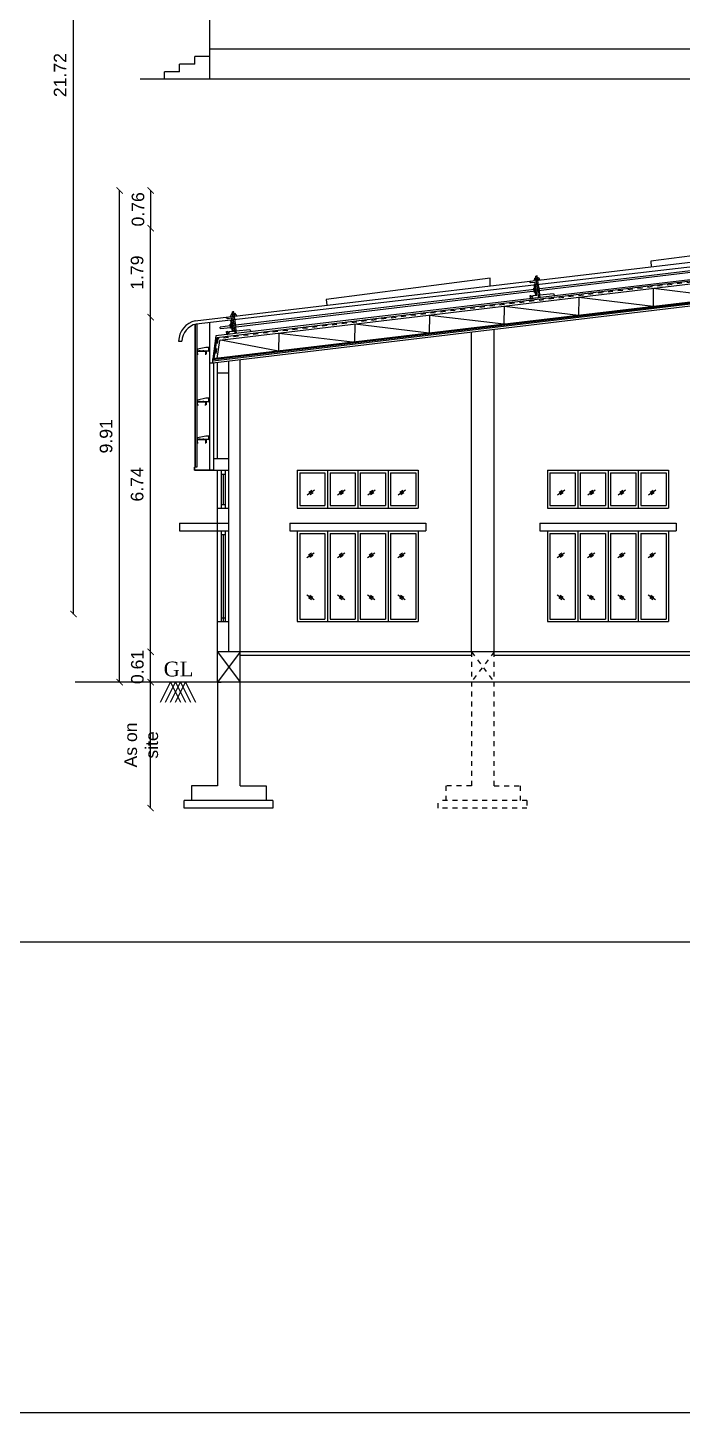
# Model space of a CAD drawing. Header units: metres. Extents: x 2267204 to 2267561, y 3771 to 3959.
# Drawn here: x 2267446.93 to 2267460.12, y 3876.13 to 3904.03 of the extents above; entities that cross this region are included whole.
import ezdxf

# ---------------------------------------------------------------- set-up
doc = ezdxf.new("R2010")
doc.units = ezdxf.units.M
doc.header["$LTSCALE"] = 3.5
doc.header["$MEASUREMENT"] = 0
doc.linetypes.add('CENTER', pattern=[2, 1.25, -0.25, 0.25, -0.25])
doc.linetypes.add('HIDDEN', pattern=[0.375, 0.25, -0.125])
doc.layers.get('0').update_dxf_attribs({"linetype": 'CONTINUOUS'})
doc.styles.add('cent', font='arial.ttf', dxfattribs={"height": 9})
doc.styles.get("Standard").update_dxf_attribs({"font": 'times.ttf'})

# ---------------------------------------------------------------- blocks, each defined once
blk = doc.blocks.new('_ArchTick')
at = {"color": 0, "linetype": 'ByBlock', "const_width": 0.15}
blk.add_lwpolyline([(-0.5, -0.5), (0.5, 0.5)], dxfattribs=at)
blk = doc.blocks.new('A$C267C1C9C')
for points in [[(2065.8, 849.7), (2066.1, 849.7), (2066.1, 849.9)], [(2066.1, 846.7), (2066.1, 846.9), (2065.8, 846.9)], [(2065.8, 809.4), (2066.1, 809.4), (2066.1, 809.6)], [(2066.1, 806.4), (2066.1, 806.7), (2065.8, 806.7)], [(2065.8, 779.5), (2066.1, 779.5), (2066.1, 779.7)], [(2066.1, 776.5), (2066.1, 776.7), (2065.8, 776.7)]]:
    blk.add_hatch(color=256).paths.add_polyline_path(points)
for p, q in [((1958.6, 638.3), (1958.6, 1493.3)), ((2066.7, 1062.5), (2066.7, 1347.4)), ((2054.7, 1074.5), (2054.7, 1080.5)), ((2066.7, 1080.5), (2054.7, 1080.5)), ((3284.7, 1086.5), (2066.7, 1086.5)), ((2030.7, 1062.5), (2030.7, 1068.5)), ((2042.7, 1068.5), (2030.7, 1068.5)), ((2042.7, 1068.5), (2042.7, 1074.5)), ((2054.7, 1074.5), (2042.7, 1074.5)), ((3325.9, 1062.5), (2011.4, 1062.5)), ((1995.1, 584.3), (1995.1, 974.3)), ((2019.7, 974.3), (2019.7, 944.3)), ((2019.7, 873.8), (2019.7, 944.3)), ((2055.1, 871), (2675.7, 944.3)), ((2546.3, 935.1), (2416.3, 918.3)), ((2055.7, 868.4), (2616.4, 933.2)), ((2675.7, 930.2), (2071.5, 858.9)), ((2675.7, 929.5), (2072.2, 857.5)), ((2675.7, 927.1), (2074.4, 855.2)), ((2619.6, 931.3), (2087.2, 867.3)), ((2619.7, 929.8), (2087.4, 865.8)), ((2675.7, 912.9), (2068.9, 840.7)), ((2675.7, 912), (2068.9, 839.8)), ((2416.3, 918.3), (2416.8, 913.7)), ((2675.7, 911.1), (2068.9, 838.9)), ((2675.7, 909.5), (2068.9, 837.3)), ((2288.9, 904.7), (2159, 887.9)), ((2288.9, 898.6), (2288.9, 904.7)), ((2320.1, 902.2), (2321.3, 901.2)), ((2321.3, 901.2), (2324.7, 901.6)), ((2328.4, 903.9), (2323.9, 903.4)), ((2324, 902.8), (2323.9, 903.4)), ((2327.7, 905), (2324.4, 904.6)), ((2324.5, 903.5), (2324.4, 904.6)), ((2326.1, 891), (2324.7, 901.6)), ((2326.4, 906.5), (2325.3, 906.4)), ((2327.5, 889.1), (2325.3, 906.4)), ((2327.7, 897.2), (2326.4, 906.5)), ((2327.9, 903.9), (2327.8, 905)), ((2328.5, 903.3), (2328.4, 903.9)), ((2320.7, 890.9), (2321.6, 891)), ((2320.9, 888.9), (2320.7, 890.9)), ((2321.8, 889.4), (2321.6, 891)), ((2322.8, 890.6), (2321.8, 889.4)), ((2326.1, 891), (2322.8, 890.6)), ((2324.4, 896.8), (2323.5, 896.7)), ((2323.8, 893.7), (2323.5, 896.7)), ((2323.6, 895.2), (2324.7, 895.3)), ((2323.8, 893.7), (2324.9, 893.8)), ((2324.9, 899.9), (2324, 899.8)), ((2325.3, 890.9), (2324, 899.8)), ((2327.8, 897.2), (2326.5, 897)), ((2327.9, 895.7), (2326.7, 895.6)), ((2328.1, 894.2), (2326.9, 894.1)), ((2328.1, 894.2), (2327.8, 897.2)), ((2328.6, 889.2), (2328, 894.2)), ((2328.3, 891.4), (2339.2, 892.5)), ((2339.2, 892.5), (2340.1, 890.6)), ((2418.3, 896.4), (2418.2, 882.3)), ((2477.4, 889.3), (2418.3, 896.4)), ((2159, 887.9), (2159.5, 883.3)), ((2300, 882.3), (2299.8, 868.2)), ((2359, 875.2), (2300, 882.3)), ((2327.4, 889.1), (2321.5, 888.4)), ((2359.2, 889.3), (2359, 875.2)), ((2418.2, 882.3), (2359.2, 889.3)), ((2019.7, 608.3), (2019.7, 873.8)), ((2066.7, 752.4), (2066.7, 869.6)), ((2079.4, 873.8), (2080.6, 872.8)), ((2080.6, 872.8), (2084, 873.2)), ((2083.7, 868.4), (2082.7, 868.2)), ((2083.1, 865.3), (2082.7, 868.2)), ((2087.7, 875.5), (2083.2, 875)), ((2083.3, 874.3), (2083.2, 875)), ((2084.2, 871.5), (2083.3, 871.4)), ((2084.6, 862.5), (2083.3, 871.4)), ((2087, 876.6), (2083.6, 876.2)), ((2083.8, 875.1), (2083.7, 876.2)), ((2085.4, 862.5), (2084, 873.2)), ((2085.7, 878.1), (2084.6, 878)), ((2086.8, 860.7), (2084.6, 878)), ((2087, 868.7), (2085.7, 878.1)), ((2087, 868.7), (2085.8, 868.6)), ((2087.2, 875.4), (2087, 876.6)), ((2087.4, 865.8), (2087, 868.7)), ((2087.8, 874.8), (2087.7, 875.5)), ((2181.6, 868.2), (2181.5, 854.1)), ((2240.6, 861.1), (2181.6, 868.2)), ((2240.8, 875.2), (2240.6, 861.1)), ((2299.8, 868.2), (2240.8, 875.2)), ((2071.5, 858.9), (2068.9, 840.7)), ((2072.2, 857.5), (2069.9, 840.8)), ((2082.9, 866.8), (2074.8, 865.8)), ((2075, 864.4), (2074.8, 865.8)), ((2083.1, 865.3), (2075, 864.4)), ((2080.2, 860.5), (2079.9, 862.4)), ((2080, 862.4), (2080.9, 862.6)), ((2086.7, 860.7), (2080.8, 860)), ((2081.1, 860.9), (2080.9, 862.6)), ((2082.1, 862.2), (2081.1, 860.9)), ((2085.4, 862.5), (2082.1, 862.2)), ((2082.9, 866.8), (2083.9, 866.9)), ((2083.1, 865.3), (2084.2, 865.4)), ((2087.2, 867.3), (2086, 867.1)), ((2087.4, 865.8), (2086.1, 865.6)), ((2087.8, 860.8), (2087.3, 865.8)), ((2087.6, 863), (2098.5, 864.1)), ((2098.5, 864.1), (2099.4, 862.1)), ((2121.4, 860.9), (2121.2, 846.9)), ((2179.7, 853.9), (2121.4, 860.9)), ((2274.2, 608.3), (2274.2, 861.7)), ((2292.2, 608.3), (2292.2, 863.9)), ((2041.9, 854.8), (2044.4, 854.8)), ((2056.6, 844.5), (2056.6, 846.7)), ((2056.7, 846.7), (2056.7, 844.5)), ((2063.6, 849.7), (2056.8, 848.3)), ((2056.8, 848.3), (2056.8, 847.2)), ((2056.8, 846.9), (2056.8, 847.2)), ((2056.8, 847.2), (2065.6, 847.2)), ((2056.8, 846.9), (2063.5, 846.9)), ((2066.1, 846.9), (2056.8, 846.9)), ((2063.5, 846.8), (2056.8, 846.8)), ((2058.4, 846.6), (2058.4, 847.4)), ((2058.8, 846.3), (2058.8, 847.7)), ((2059.1, 846.6), (2059.1, 847.4)), ((2061.2, 846.6), (2061.2, 847.4)), ((2061.5, 846.3), (2061.5, 847.7)), ((2061.9, 846.6), (2061.9, 847.4)), ((2065.8, 849.7), (2063.6, 849.7)), ((2063.6, 844.5), (2063.6, 846.7)), ((2063.7, 846.7), (2063.7, 844.5)), ((2066.1, 849.9), (2065.8, 849.7)), ((2065.8, 847.4), (2065.8, 849.7)), ((2065.8, 849.7), (2066.1, 849.7)), ((2065.8, 849.7), (2066.1, 849.7)), ((2065.8, 846.9), (2066.1, 846.9)), ((2066.1, 846.7), (2065.8, 846.9)), ((2066.1, 849.7), (2066.1, 849.9)), ((2066.1, 849.7), (2066.1, 846.9)), ((2066.1, 846.9), (2066.1, 846.7)), ((2074.4, 855.3), (2072.3, 841)), ((2121.2, 846.9), (2075.5, 855.4)), ((2056.8, 844.5), (2057.4, 844.5)), ((2057.4, 844.4), (2056.8, 844.4)), ((2057.4, 844.5), (2057.4, 844.4)), ((2062.9, 844.4), (2062.9, 844.5)), ((2062.9, 844.5), (2063.5, 844.5)), ((2063.5, 844.4), (2062.9, 844.4)), ((2068.9, 837.3), (2066.7, 837.3)), ((2068.9, 837.3), (2068.9, 840.7)), ((2069.7, 752.4), (2069.7, 837.4)), ((2072.7, 761.3), (2072.7, 837.8)), ((2081.7, 761.3), (2081.7, 838.8)), ((2090.8, 584.3), (2090.8, 839.9)), ((2072.7, 829.5), (2081.7, 829.5)), ((2056.6, 804.3), (2056.6, 806.5)), ((2056.7, 806.5), (2056.7, 804.3)), ((2063.6, 809.4), (2056.8, 808)), ((2056.8, 808), (2056.8, 806.9)), ((2056.8, 806.7), (2056.8, 806.9)), ((2056.8, 806.9), (2065.6, 806.9)), ((2056.8, 806.7), (2063.5, 806.7)), ((2066.1, 806.7), (2056.8, 806.7)), ((2063.5, 806.6), (2056.8, 806.6)), ((2056.8, 804.2), (2057.4, 804.2)), ((2057.4, 804.1), (2056.8, 804.1)), ((2057.4, 804.2), (2057.4, 804.1)), ((2058.4, 806.4), (2058.4, 807.1)), ((2058.8, 806.1), (2058.8, 807.4)), ((2059.1, 806.4), (2059.1, 807.1)), ((2061.2, 806.4), (2061.2, 807.1)), ((2061.5, 806.1), (2061.5, 807.4)), ((2061.9, 806.4), (2061.9, 807.1)), ((2062.9, 804.1), (2062.9, 804.2)), ((2062.9, 804.2), (2063.5, 804.2)), ((2063.5, 804.1), (2062.9, 804.1)), ((2065.8, 809.4), (2063.6, 809.4)), ((2063.6, 804.3), (2063.6, 806.5)), ((2063.7, 806.5), (2063.7, 804.3)), ((2066.1, 809.6), (2065.8, 809.4)), ((2065.8, 807.1), (2065.8, 809.4)), ((2065.8, 809.4), (2066.1, 809.4)), ((2065.8, 809.4), (2066.1, 809.4)), ((2065.8, 806.7), (2066.1, 806.7)), ((2066.1, 806.4), (2065.8, 806.7)), ((2066.1, 809.4), (2066.1, 809.6)), ((2066.1, 809.4), (2066.1, 806.7)), ((2066.1, 806.7), (2066.1, 806.4)), ((2056.6, 774.3), (2056.6, 776.5)), ((2056.7, 776.5), (2056.7, 774.3)), ((2063.6, 779.5), (2056.8, 778.1)), ((2056.8, 778.1), (2056.8, 776.9)), ((2056.8, 776.7), (2056.8, 776.9)), ((2056.8, 776.9), (2065.6, 776.9)), ((2056.8, 776.7), (2063.5, 776.7)), ((2066.1, 776.7), (2056.8, 776.7)), ((2063.5, 776.6), (2056.8, 776.6)), ((2056.8, 774.2), (2057.4, 774.2)), ((2057.4, 774.1), (2056.8, 774.1)), ((2057.4, 774.2), (2057.4, 774.1)), ((2058.4, 776.4), (2058.4, 777.2)), ((2058.8, 776.1), (2058.8, 777.5)), ((2059.1, 776.4), (2059.1, 777.2)), ((2061.2, 776.4), (2061.2, 777.2)), ((2061.5, 776.1), (2061.5, 777.5)), ((2061.9, 776.4), (2061.9, 777.2)), ((2062.9, 774.1), (2062.9, 774.2)), ((2062.9, 774.2), (2063.5, 774.2)), ((2063.5, 774.1), (2062.9, 774.1)), ((2065.8, 779.5), (2063.6, 779.5)), ((2063.6, 774.3), (2063.6, 776.5)), ((2063.7, 776.5), (2063.7, 774.3)), ((2066.1, 779.7), (2065.8, 779.5)), ((2065.8, 777.2), (2065.8, 779.5)), ((2065.8, 779.5), (2066.1, 779.5)), ((2065.8, 779.5), (2066.1, 779.5)), ((2065.8, 776.7), (2066.1, 776.7)), ((2066.1, 776.5), (2065.8, 776.7)), ((2066.1, 779.5), (2066.1, 779.7)), ((2066.1, 779.5), (2066.1, 776.7)), ((2066.1, 776.7), (2066.1, 776.5)), ((2056.6, 755.1), (2056.6, 761.2)), ((2081.7, 761.3), (2069.7, 761.3)), ((2081.7, 608.3), (2081.7, 761.3)), ((2056.6, 755.1), (2054.4, 754.9)), ((2054.4, 754.9), (2056.6, 755.1)), ((2054.4, 754.9), (2054.4, 752.3)), ((2054.4, 752.4), (2054.4, 754.9)), ((2069.7, 752.4), (2054.4, 752.4)), ((2054.4, 752.3), (2069.7, 752.3)), ((2069.7, 752.3), (2081.7, 752.3)), ((2072.7, 584.3), (2072.7, 752.3)), ((2075.7, 752.3), (2075.7, 722.3)), ((2075.7, 749.3), (2078.7, 749.3)), ((2077.2, 749.3), (2077.2, 725.3)), ((2078.7, 752.3), (2078.7, 722.3)), ((2136, 752.3), (2232, 752.3)), ((2136, 752.3), (2136, 722.3)), ((2137.9, 750.3), (2157.9, 750.3)), ((2137.9, 750.3), (2137.9, 724.3)), ((2157.9, 750.3), (2157.9, 724.3)), ((2159.9, 752.3), (2159.9, 722.3)), ((2162, 750.3), (2182, 750.3)), ((2162, 750.3), (2162, 724.3)), ((2182, 750.3), (2182, 724.3)), ((2184, 752.3), (2184, 722.3)), ((2186, 750.3), (2206, 750.3)), ((2186, 750.3), (2186, 724.3)), ((2206, 750.3), (2206, 724.3)), ((2208, 752.3), (2208, 722.3)), ((2210, 750.3), (2230, 750.3)), ((2210, 750.3), (2210, 724.3)), ((2230, 750.3), (2230, 724.3)), ((2232, 752.3), (2232, 722.3)), ((2334.5, 752.3), (2430.5, 752.3)), ((2334.5, 752.3), (2334.5, 722.3)), ((2336.4, 750.3), (2356.4, 750.3)), ((2336.4, 750.3), (2336.4, 724.3)), ((2356.4, 750.3), (2356.4, 724.3)), ((2358.4, 752.3), (2358.4, 722.3)), ((2360.5, 750.3), (2380.5, 750.3)), ((2360.5, 750.3), (2360.5, 724.3)), ((2380.5, 750.3), (2380.5, 724.3)), ((2382.5, 752.3), (2382.5, 722.3)), ((2384.5, 750.3), (2404.5, 750.3)), ((2384.5, 750.3), (2384.5, 724.3)), ((2404.5, 750.3), (2404.5, 724.3)), ((2406.5, 752.3), (2406.5, 722.3)), ((2408.5, 750.3), (2428.5, 750.3)), ((2408.5, 750.3), (2408.5, 724.3)), ((2428.5, 750.3), (2428.5, 724.3)), ((2430.5, 752.3), (2430.5, 722.3)), ((2075.7, 725.3), (2078.7, 725.3)), ((2072.7, 722.3), (2081.7, 722.3)), ((2136, 722.3), (2232, 722.3)), ((2137.9, 724.3), (2157.9, 724.3)), ((2162, 724.3), (2182, 724.3)), ((2186, 724.3), (2206, 724.3)), ((2210, 724.3), (2230, 724.3)), ((2334.5, 722.3), (2430.5, 722.3)), ((2336.4, 724.3), (2356.4, 724.3)), ((2360.5, 724.3), (2380.5, 724.3)), ((2384.5, 724.3), (2404.5, 724.3)), ((2408.5, 724.3), (2428.5, 724.3)), ((2042.7, 710.3), (2042.7, 704.3)), ((2042.7, 710.3), (2072.7, 710.3)), ((2042.7, 704.3), (2072.7, 704.3)), ((2072.7, 710.3), (2081.7, 710.3)), ((2072.7, 704.3), (2081.7, 704.3)), ((2075.7, 704.3), (2075.7, 632.3)), ((2078.7, 704.3), (2078.7, 632.3)), ((2130, 710.3), (2130, 704.3)), ((2130, 710.3), (2238, 710.3)), ((2130, 704.3), (2238, 704.3)), ((2136, 704.3), (2136, 632.3)), ((2159.9, 704.3), (2159.9, 632.3)), ((2184, 704.3), (2184, 632.3)), ((2208, 704.3), (2208, 632.3)), ((2232, 704.3), (2232, 632.3)), ((2238, 710.3), (2238, 704.3)), ((2328.5, 710.3), (2328.5, 704.3)), ((2328.5, 710.3), (2436.5, 710.3)), ((2328.5, 704.3), (2436.5, 704.3)), ((2334.5, 704.3), (2334.5, 632.3)), ((2358.4, 704.3), (2358.4, 632.3)), ((2382.5, 704.3), (2382.5, 632.3)), ((2406.5, 704.3), (2406.5, 632.3)), ((2430.5, 704.3), (2430.5, 632.3)), ((2436.5, 710.3), (2436.5, 704.3)), ((2075.7, 701.3), (2078.7, 701.3)), ((2077.2, 701.3), (2077.2, 632.3)), ((2137.9, 702.3), (2157.9, 702.3)), ((2137.9, 702.3), (2137.9, 634.3)), ((2157.9, 702.3), (2157.9, 634.3)), ((2162, 702.3), (2182, 702.3)), ((2162, 702.3), (2162, 634.3)), ((2182, 702.3), (2182, 634.3)), ((2186, 702.3), (2206, 702.3)), ((2186, 702.3), (2186, 634.3)), ((2206, 702.3), (2206, 634.3)), ((2210, 702.3), (2230, 702.3)), ((2210, 702.3), (2210, 634.3)), ((2230, 702.3), (2230, 634.3)), ((2336.4, 702.3), (2356.4, 702.3)), ((2336.4, 702.3), (2336.4, 634.3)), ((2356.4, 702.3), (2356.4, 634.3)), ((2360.5, 702.3), (2380.5, 702.3)), ((2360.5, 702.3), (2360.5, 634.3)), ((2380.5, 702.3), (2380.5, 634.3)), ((2384.5, 702.3), (2404.5, 702.3)), ((2384.5, 702.3), (2384.5, 634.3)), ((2404.5, 702.3), (2404.5, 634.3)), ((2408.5, 702.3), (2428.5, 702.3)), ((2408.5, 702.3), (2408.5, 634.3)), ((2428.5, 702.3), (2428.5, 634.3)), ((2143.6, 683.1), (2149.5, 686.9)), ((2145, 685.3), (2147.4, 686.8)), ((2145.9, 683.4), (2148.3, 685)), ((2167.8, 683.1), (2173.6, 686.9)), ((2169.1, 685.3), (2171.5, 686.8)), ((2170, 683.4), (2172.4, 685)), ((2215.8, 683.1), (2221.6, 686.9)), ((2217.1, 685.3), (2219.5, 686.8)), ((2218, 683.4), (2220.4, 685)), ((2342.1, 683.1), (2348, 686.9)), ((2343.5, 685.3), (2345.9, 686.8)), ((2344.4, 683.4), (2346.8, 685)), ((2366.3, 683.1), (2372.1, 686.9)), ((2367.6, 685.3), (2370, 686.8)), ((2368.5, 683.4), (2370.9, 685)), ((2414.3, 683.1), (2420.1, 686.9)), ((2415.6, 685.3), (2418, 686.8)), ((2416.5, 683.4), (2418.9, 685)), ((2143.6, 653.6), (2149.5, 649.8)), ((2145, 651.4), (2147.4, 649.8)), ((2145.9, 653.3), (2148.3, 651.7)), ((2167.8, 653.6), (2173.6, 649.8)), ((2169.1, 651.4), (2171.5, 649.8)), ((2170, 653.3), (2172.4, 651.7)), ((2193.1, 651.4), (2195.5, 649.8)), ((2215.8, 653.6), (2221.6, 649.8)), ((2217.1, 651.4), (2219.5, 649.8)), ((2218, 653.3), (2220.4, 651.7)), ((2342.1, 653.6), (2348, 649.8)), ((2343.5, 651.4), (2345.9, 649.8)), ((2344.4, 653.3), (2346.8, 651.7)), ((2366.3, 653.6), (2372.1, 649.8)), ((2367.6, 651.4), (2370, 649.8)), ((2368.5, 653.3), (2370.9, 651.7)), ((2391.6, 651.4), (2394, 649.8)), ((2414.3, 653.6), (2420.1, 649.8)), ((2415.6, 651.4), (2418, 649.8)), ((2416.5, 653.3), (2418.9, 651.7)), ((2072.7, 632.3), (2081.7, 632.3)), ((2075.7, 635.3), (2078.7, 635.3)), ((2136, 632.3), (2232, 632.3)), ((2137.9, 634.3), (2157.9, 634.3)), ((2162, 634.3), (2182, 634.3)), ((2186, 634.3), (2206, 634.3)), ((2210, 634.3), (2230, 634.3)), ((2334.5, 632.3), (2430.5, 632.3)), ((2336.4, 634.3), (2356.4, 634.3)), ((2360.5, 634.3), (2380.5, 634.3)), ((2384.5, 634.3), (2404.5, 634.3)), ((2408.5, 634.3), (2428.5, 634.3)), ((2019.7, 584.3), (2019.7, 608.3)), ((3278.8, 608.3), (2072.7, 608.3)), ((2072.7, 608.3), (2090.8, 584.3)), ((2090.8, 608.3), (2072.7, 584.3)), ((2274.2, 605.3), (2090.8, 605.3)), ((2472.7, 605.3), (2292.3, 605.3)), ((3378.1, 584.3), (1959.9, 584.3)), ((2019.7, 484.4), (2019.7, 584.3)), ((2027.4, 568.3), (2035.4, 584.3)), ((2031.4, 568.3), (2039.4, 584.3)), ((2035.4, 584.3), (2043.4, 568.3)), ((2035.4, 568.3), (2043.4, 584.3)), ((2039.4, 568.3), (2047.4, 584.3)), ((2039.4, 584.3), (2047.4, 568.3)), ((2043.4, 584.3), (2051.4, 568.3)), ((2047.4, 584.3), (2055.4, 568.3)), ((2072.7, 584.3), (2072.7, 502)), ((2072.7, 584.3), (2075.6, 584.3)), ((2087.6, 584.3), (2075.6, 584.3)), ((2090.8, 584.3), (2087.6, 584.3)), ((2090.8, 502), (2090.8, 584.3)), ((2072.7, 502), (2052.1, 502)), ((2052.1, 502), (2052.1, 490.3)), ((2090.8, 502), (2111.3, 502)), ((2111.3, 502), (2111.3, 490.3)), ((2116.7, 490.3), (2046.2, 490.3)), ((2046.2, 484.4), (2046.2, 490.3)), ((2116.7, 484.4), (2046.2, 484.4)), ((2116.7, 490.3), (2116.7, 484.4)), ((0, 378.3), (4115.7, 378.3)), ((1515.4, 378.3), (2387.4, 378.3)), ((1515.4, 378.3), (2387.4, 378.3)), ((0, 5), (4115.7, 5))]:
    blk.add_line(p, q)
at = {"linetype": 'CENTER', "ltscale": 0.5}
for p, q in [((2675.7, 928.6), (2073, 856.7)), ((2073, 856.7), (2070.8, 840.9))]:
    blk.add_line(p, q, dxfattribs=at)
at = {"ltscale": 800}
for p, q in [((2055.1, 755), (2055.1, 867.9)), ((2056.6, 755.1), (2056.6, 868.1)), ((2055.1, 752.3), (2055.1, 752.4)), ((2056.6, 752.3), (2056.6, 752.4))]:
    blk.add_line(p, q, dxfattribs=at)
at = {"ltscale": 250}
for p, q in [((2055.1, 867.9), (2055.1, 755)), ((2055.1, 752.4), (2055.1, 752.3)), ((2143.9, 732.8), (2149.7, 736.7)), ((2145.2, 735), (2147.6, 736.6)), ((2168, 732.8), (2173.9, 736.7)), ((2169.3, 735), (2171.8, 736.6)), ((2192, 732.8), (2197.9, 736.7)), ((2193.3, 735), (2195.8, 736.6)), ((2216, 732.8), (2221.9, 736.7)), ((2217.3, 735), (2219.8, 736.6)), ((2342.4, 732.8), (2348.2, 736.7)), ((2343.7, 735), (2346.1, 736.6)), ((2366.5, 732.8), (2372.4, 736.7)), ((2367.8, 735), (2370.3, 736.6)), ((2390.5, 732.8), (2396.4, 736.7)), ((2391.8, 735), (2394.3, 736.6)), ((2414.5, 732.8), (2420.4, 736.7)), ((2415.8, 735), (2418.3, 736.6)), ((2146.1, 733.1), (2148.5, 734.7)), ((2170.2, 733.1), (2172.6, 734.7)), ((2194.2, 733.1), (2196.6, 734.7)), ((2218.2, 733.1), (2220.6, 734.7)), ((2344.6, 733.1), (2347, 734.7)), ((2368.7, 733.1), (2371.1, 734.7)), ((2392.7, 733.1), (2395.1, 734.7)), ((2416.7, 733.1), (2419.1, 734.7)), ((2191.8, 683.1), (2197.6, 686.9)), ((2193.1, 685.3), (2195.5, 686.8)), ((2194, 683.4), (2196.4, 685)), ((2390.3, 683.1), (2396.1, 686.9)), ((2391.6, 685.3), (2394, 686.8)), ((2392.5, 683.4), (2394.9, 685)), ((2191.8, 653.6), (2197.6, 649.8)), ((2194, 653.3), (2196.4, 651.7)), ((2390.3, 653.6), (2396.1, 649.8)), ((2392.5, 653.3), (2394.9, 651.7))]:
    blk.add_line(p, q, dxfattribs=at)
at = {"linetype": 'HIDDEN'}
for p, q in [((2274.1, 608.3), (2292.2, 584.3)), ((2292.2, 608.3), (2274.1, 584.3)), ((2274.2, 608.3), (2274.2, 502)), ((2292.3, 502), (2292.3, 608.3)), ((2274.2, 502), (2253.7, 502)), ((2253.7, 502), (2253.7, 490.3)), ((2292.3, 502), (2312.9, 502)), ((2312.9, 502), (2312.9, 490.3)), ((2318.2, 490.3), (2247.8, 490.3)), ((2247.8, 484.4), (2247.8, 490.3)), ((2318.2, 484.4), (2247.8, 484.4)), ((2318.2, 490.3), (2318.2, 484.4))]:
    blk.add_line(p, q, dxfattribs=at)
for centre, radius, start, end in [((2321.5, 888.9), 0.562, 186.447, 276.447), ((2058.7, 854.5), 16.8, 102.3215, 179.0788), ((2059.1, 854), 14.7, 103.0361, 177.128), ((2080.7, 860.5), 0.562, 186.447, 276.447)]:
    blk.add_arc(centre, radius, start, end)
at = {"extrusion": (0, 0, -1)}
for centre, major_axis, start_param, end_param in [((2056.8, 846.7), (0.128, 0.128), 3.926991, 5.497787), ((2056.8, 846.7), (-0.064, 0.064), 5.497787, 7.068583), ((2063.5, 846.7), (0.128, 0.128), -0.785398, 0.785398), ((2063.5, 846.7), (0.064, 0.064), -0.785398, 0.785398), ((2065.6, 847.4), (-0.167, 0.167), 2.356194, 3.926991), ((2056.8, 844.5), (-0.128, 0.128), 3.926991, 5.497787), ((2056.8, 844.5), (0.064, 0.064), 2.356194, 3.926991), ((2063.5, 844.5), (-0.064, 0.064), 2.356194, 3.926991), ((2063.5, 844.5), (0.128, 0.128), 0.785398, 2.356194), ((2056.8, 806.5), (0.128, 0.128), 3.926991, 5.497787), ((2056.8, 804.3), (-0.128, 0.128), 3.926991, 5.497787), ((2056.8, 806.5), (-0.064, 0.064), 5.497787, 7.068583), ((2056.8, 804.3), (0.064, 0.064), 2.356194, 3.926991), ((2063.5, 806.5), (0.128, 0.128), -0.785398, 0.785398), ((2063.5, 806.5), (0.064, 0.064), -0.785398, 0.785398), ((2063.5, 804.3), (-0.064, 0.064), 2.356194, 3.926991), ((2063.5, 804.3), (0.128, 0.128), 0.785398, 2.356194), ((2065.6, 807.1), (-0.167, 0.167), 2.356194, 3.926991), ((2056.8, 776.5), (0.128, 0.128), 3.926991, 5.497787), ((2056.8, 774.3), (-0.128, 0.128), 3.926991, 5.497787), ((2056.8, 776.5), (-0.064, 0.064), 5.497787, 7.068583), ((2056.8, 774.3), (0.064, 0.064), 2.356194, 3.926991), ((2063.5, 776.5), (0.128, 0.128), -0.785398, 0.785398), ((2063.5, 776.5), (0.064, 0.064), -0.785398, 0.785398), ((2063.5, 774.3), (-0.064, 0.064), 2.356194, 3.926991), ((2063.5, 774.3), (0.128, 0.128), 0.785398, 2.356194), ((2065.6, 777.2), (-0.167, 0.167), 2.356194, 3.926991)]:
    blk.add_ellipse(centre, major_axis=major_axis, ratio=1, start_param=start_param, end_param=end_param, dxfattribs=at)
at = {"linetype": 'ByBlock'}
for p in [(2326.6, 897.3), (2085.8, 868.8)]:
    blk.add_point(p, dxfattribs=at)
at = {"xscale": 5, "yscale": 5, "zscale": 5}
for p, rotation in [((1995.1, 974.3), 90), ((2019.7, 974.3), 90), ((2019.7, 944.3), 270), ((2019.7, 944.3), 90), ((2019.7, 873.8), 270), ((2019.7, 873.8), 90), ((1958.6, 638.3), 270), ((2019.7, 608.3), 270), ((2019.7, 608.3), 90), ((1995.1, 584.3), 270), ((2019.7, 584.3), 270), ((2019.7, 584.3), 90), ((2019.7, 484.4), 270)]:
    blk.add_blockref('_ArchTick', p, dxfattribs=dict(at, rotation=rotation))
blk.add_text('GL', height=11.74).set_placement((2030, 588.8))
at = {"char_height": 10, "attachment_point": 5, "rotation": 90, "style": 'cent'}
for s, insert in [('\\A1;21.72 ', (1947.9, 1065.8)), ('\\A1;0.76 ', (2009.7, 959.3)), ('\\A1;1.79 ', (2009, 909.1)), ('\\A1;9.91 ', (1984.4, 779.3)), ('\\A1;6.74 ', (2009, 741.1)), ('\\A1;0.61 ', (2009.2, 596.3)), ('\\A1;As on \\Psite', (2012.3, 534.4))]:
    blk.add_mtext(s, dxfattribs=dict(at, insert=insert))

msp = doc.modelspace()

# ---------------------------------------------------------------- block references
at = {"ltscale": 400, "xscale": 0.0254007739713416, "yscale": 0.0254007739713416, "zscale": 0.0254007739713416}
msp.add_blockref('A$C267C1C9C', (2267398.10333, 3876.00377), dxfattribs=at)

doc.saveas('drawing.dxf')
